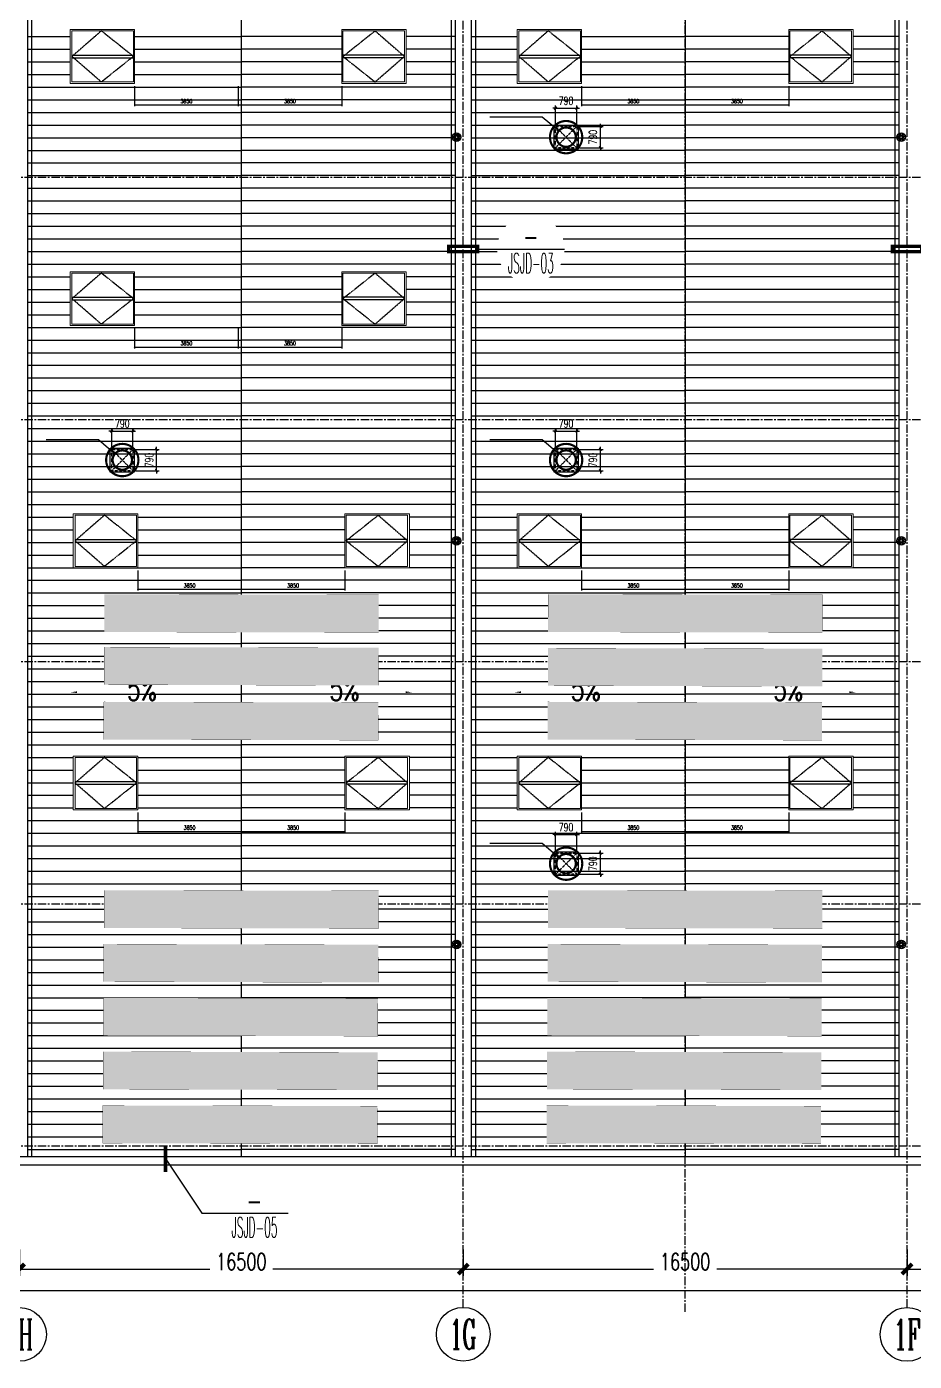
# Model space of a CAD drawing. Extents: x -599358 to 2865263, y -1062760 to 486533.
# Drawn here: x 145102 to 178102, y -888005 to -838406 of the extents above; entities that cross this region are included whole.
import ezdxf
from ezdxf.enums import TextEntityAlignment as Align

# ---------------------------------------------------------------- set-up
doc = ezdxf.new("R2010")
doc.units = 0
doc.set_wipeout_variables(frame=1)
for name, pattern in [('CENTER', [2, 1.25, -0.25, 0.25, -0.25]), ('DASH', [0.35, 0.25, -0.1]), ('HIDDEN', [0.375, 0.25, -0.125])]:
    doc.linetypes.add(name, pattern=pattern)
for name, color, linetype in [('3符号', 173, 'Continuous'), ('3索引', 3, 'Continuous'), ('99平面图例外参$0$A-HATCH-2', 251, 'Continuous'), ('A-AXIS-DP', 126, 'Continuous'), ('A-AXIS-SYMB', 3, 'Continuous'), ('A-LIN-V', 9, 'Continuous'), ('A-SFCE', 30, 'Continuous'), ('A-WINDOW', 140, 'Continuous'), ('DIM', 173, 'Continuous'), ('DIM_SYMB', 3, 'Continuous'), ('DOTE', 1, 'CENTER'), ('E-电气标注', 84, 'Continuous'), ('PUB_TEXT', 7, 'Continuous'), ('参考线', 8, 'Continuous'), ('外框', 1, 'HIDDEN'), ('屋面板111', 6, 'Continuous'), ('暖通', 7, 'Continuous'), ('虹吸雨水斗', 6, 'Continuous')]:
    doc.layers.add(name, color=color, linetype=linetype)
doc.layers.add('成型线', color=3, linetype='Continuous', lineweight=18)
doc.styles.add('_TCH_AXIS', font='COMPLEX', dxfattribs={"bigfont": 'GBCBIG'})
doc.styles.add('_TCH_DIM', font='SIMPLEX', dxfattribs={"bigfont": 'GBCBIG'})
doc.styles.add('_TCH_DIM_T3', font='SIMPLEX', dxfattribs={"width": 0.705882, "bigfont": 'GBCBIG'})
doc.styles.add('DHTEXT-1', font='romans.shx', dxfattribs={"width": 0.7, "bigfont": 'chinese.shx'})
doc.styles.add('卓越符号', font='ROMANS.shx', dxfattribs={"width": 0.7, "bigfont": 'CHINESE.shx'})
doc.dimstyles.new('_TCH_ARCH&&100', dxfattribs={"dimtxt": 297.5, "dimasz": 100, "dimexe": 100, "dimexo": 100, "dimgap": 126.25, "dimtad": 1, "dimdec": 0, "dimzin": 0, "dimdsep": 46, "dimtxsty": '_TCH_DIM_T3', "dimblk": 'ARCHTICK', "dimcen": 0.09, "dimclrt": 7, "dimazin": 2, "dimtfac": 1, "dimtdec": 0, "dimtix": 1, "dimtmove": 2, "dimatfit": 3, "dimfxl": 0, "dimtolj": 1, "dimtzin": 0, "dimarcsym": 0})
doc.dimstyles.new('_TCH_ARCH&&50', dxfattribs={"dimtxt": 148.75, "dimasz": 50, "dimexe": 50, "dimexo": 50, "dimgap": 63.125, "dimtad": 1, "dimdec": 0, "dimzin": 0, "dimdsep": 46, "dimtxsty": '_TCH_DIM_T3', "dimblk": 'ARCHTICK', "dimcen": 0.09, "dimclrt": 7, "dimazin": 2, "dimtfac": 1, "dimtdec": 0, "dimtix": 1, "dimtmove": 2, "dimatfit": 3, "dimfxl": 0, "dimtolj": 1, "dimtzin": 0, "dimarcsym": 0})
doc.dimstyles.new('ZN250', dxfattribs={"dimscale": 250, "dimtxt": 2.5, "dimasz": 1.5, "dimexe": 1, "dimexo": 2, "dimgap": 0.9, "dimtad": 1, "dimdec": 0, "dimdsep": 46, "dimtxsty": 'DHTEXT-1', "dimblk": 'ARCHTICK', "dimcen": 2.5, "dimclrd": 173, "dimclre": 173, "dimclrt": 7, "dimazin": 2, "dimtfac": 1, "dimtdec": 0, "dimtix": 1, "dimtmove": 2, "dimatfit": 3, "dimfxl": 0, "dimarcsym": 0})

# ---------------------------------------------------------------- blocks, each defined once
blk = doc.blocks.new('_ArchTick')
at = {"color": 0, "linetype": 'ByBlock', "const_width": 0.4}
blk.add_lwpolyline([(-0.5, -0.5), (0.5, 0.5)], dxfattribs=at)
blk = doc.blocks.new('*D1040')
at = {"layer": 'Defpoints', "color": 0, "ltscale": 2500, "transparency": 16777216}
for p in [(144831, -883351), (161331, -883351), (161331, -884578)]:
    blk.add_point(p, dxfattribs=at)
at = {"layer": 'DIM', "color": 173, "linetype": 'ByBlock', "lineweight": -2, "ltscale": 2500, "transparency": 16777216}
for p, q in [((144831, -883851), (144831, -884828)), ((161331, -883851), (161331, -884828)), ((144831, -884578), (151908, -884578)), ((161331, -884578), (154254, -884578))]:
    blk.add_line(p, q, dxfattribs=at)
at = {"layer": 'DIM', "color": 173, "lineweight": -2, "ltscale": 2500, "transparency": 16777216, "xscale": 375, "yscale": 375, "zscale": 375, "rotation": 180}
blk.add_blockref('_ArchTick', (144831, -884578), dxfattribs=at)
at = {"layer": 'DIM', "color": 173, "lineweight": -2, "ltscale": 2500, "transparency": 16777216, "xscale": 375, "yscale": 375, "zscale": 375}
blk.add_blockref('_ArchTick', (161331, -884578), dxfattribs=at)
at = {"layer": 'DIM', "color": 7, "ltscale": 2500, "transparency": 16777216, "insert": (153081, -884303), "char_height": 625, "attachment_point": 5, "style": 'DHTEXT-1'}
blk.add_mtext('16500', dxfattribs=at)
blk = doc.blocks.new('*D1041')
at = {"layer": 'Defpoints', "color": 0, "ltscale": 2500, "transparency": 16777216}
for p in [(161331, -883351), (177831, -883351), (177831, -884578)]:
    blk.add_point(p, dxfattribs=at)
at = {"layer": 'DIM', "color": 173, "linetype": 'ByBlock', "lineweight": -2, "ltscale": 2500, "transparency": 16777216}
for p, q in [((161331, -883851), (161331, -884828)), ((177831, -883851), (177831, -884828)), ((161331, -884578), (168408, -884578)), ((177831, -884578), (170754, -884578))]:
    blk.add_line(p, q, dxfattribs=at)
at = {"layer": 'DIM', "color": 173, "lineweight": -2, "ltscale": 2500, "transparency": 16777216, "xscale": 375, "yscale": 375, "zscale": 375, "rotation": 180}
blk.add_blockref('_ArchTick', (161331, -884578), dxfattribs=at)
at = {"layer": 'DIM', "color": 173, "lineweight": -2, "ltscale": 2500, "transparency": 16777216, "xscale": 375, "yscale": 375, "zscale": 375}
blk.add_blockref('_ArchTick', (177831, -884578), dxfattribs=at)
at = {"layer": 'DIM', "color": 7, "ltscale": 2500, "transparency": 16777216, "insert": (169581, -884303), "char_height": 625, "attachment_point": 5, "style": 'DHTEXT-1'}
blk.add_mtext('16500', dxfattribs=at)
blk = doc.blocks.new('*D1042')
at = {"layer": 'Defpoints', "color": 0, "ltscale": 2500, "transparency": 16777216}
for p in [(177831, -883351), (194331, -883351), (194331, -884578)]:
    blk.add_point(p, dxfattribs=at)
at = {"layer": 'DIM', "color": 173, "linetype": 'ByBlock', "lineweight": -2, "ltscale": 2500, "transparency": 16777216}
for p, q in [((177831, -883851), (177831, -884828)), ((194331, -883851), (194331, -884828)), ((177831, -884578), (184908, -884578)), ((194331, -884578), (187254, -884578))]:
    blk.add_line(p, q, dxfattribs=at)
at = {"layer": 'DIM', "color": 173, "lineweight": -2, "ltscale": 2500, "transparency": 16777216, "xscale": 375, "yscale": 375, "zscale": 375, "rotation": 180}
blk.add_blockref('_ArchTick', (177831, -884578), dxfattribs=at)
at = {"layer": 'DIM', "color": 173, "lineweight": -2, "ltscale": 2500, "transparency": 16777216, "xscale": 375, "yscale": 375, "zscale": 375}
blk.add_blockref('_ArchTick', (194331, -884578), dxfattribs=at)
at = {"layer": 'DIM', "color": 7, "ltscale": 2500, "transparency": 16777216, "insert": (186081, -884303), "char_height": 625, "attachment_point": 5, "style": 'DHTEXT-1'}
blk.add_mtext('16500', dxfattribs=at)
blk = doc.blocks.new('*D1050')
at = {"layer": 'Defpoints', "color": 0, "ltscale": 2500, "transparency": 16777216}
for p in [(133731, -883451), (260231, -883451), (260231, -885378)]:
    blk.add_point(p, dxfattribs=at)
at = {"layer": 'DIM', "color": 173, "linetype": 'ByBlock', "lineweight": -2, "ltscale": 2500, "transparency": 16777216}
for p, q in [((133731, -883951), (133731, -885628)), ((260231, -883951), (260231, -885628)), ((133731, -885378), (195600, -885378)), ((260231, -885378), (198363, -885378))]:
    blk.add_line(p, q, dxfattribs=at)
at = {"layer": 'DIM', "color": 173, "lineweight": -2, "ltscale": 2500, "transparency": 16777216, "xscale": 375, "yscale": 375, "zscale": 375, "rotation": 180}
blk.add_blockref('_ArchTick', (133731, -885378), dxfattribs=at)
at = {"layer": 'DIM', "color": 173, "lineweight": -2, "ltscale": 2500, "transparency": 16777216, "xscale": 375, "yscale": 375, "zscale": 375}
blk.add_blockref('_ArchTick', (260231, -885378), dxfattribs=at)
at = {"layer": 'DIM', "color": 7, "ltscale": 2500, "transparency": 16777216, "insert": (196981, -885103), "char_height": 625, "attachment_point": 5, "style": 'DHTEXT-1'}
blk.add_mtext('126500', dxfattribs=at)
blk = doc.blocks.new('卓越-轴号')
blk.add_circle((0, 0), 4)
at = {"color": 0, "style": '_TCH_AXIS', "width": 1.041667, "flags": 8}
blk.add_attdef('A', text='', height=4.48, dxfattribs=at).set_placement((-2, -2.24), (2, -2.24), align=Align.FIT)
blk = doc.blocks.new('343')
at = {"layer": 'DOTE', "ltscale": 250}
for p, q in [((1070949, -209417), (1070949, -103761)), ((1079199, -209583), (1079199, -103761)), ((1087449, -209417), (1087449, -103761)), ((1153449, -167423), (1035857, -167423)), ((1153449, -176423), (1035857, -176423)), ((1153449, -185423), (1035857, -185423)), ((1153449, -194423), (1035857, -194423)), ((1153449, -203423), (1035857, -203423))]:
    blk.add_line(p, q, dxfattribs=at)
blk = doc.blocks.new('块1')
at = {"layer": '屋面板111', "ltscale": 2500}
for p, q in [((178131, -335515), (186081, -335515)), ((194031, -335515), (186081, -335515)), ((178131, -335985), (186081, -335985)), ((194031, -335985), (186081, -335985)), ((178131, -336455), (186081, -336455)), ((194031, -336455), (186081, -336455)), ((178131, -336925), (186081, -336925)), ((194031, -336925), (186081, -336925)), ((178131, -337395), (186081, -337395)), ((194031, -337395), (186081, -337395)), ((178131, -337865), (186081, -337865)), ((194031, -337865), (186081, -337865)), ((178131, -338335), (186081, -338335)), ((194031, -338335), (186081, -338335)), ((178131, -338805), (186081, -338805)), ((194031, -338805), (186081, -338805)), ((178131, -339275), (186081, -339275)), ((178131, -339745), (186081, -339745)), ((194031, -339275), (186081, -339275)), ((194031, -339745), (186081, -339745)), ((178131, -340215), (186081, -340215)), ((194031, -340215), (186081, -340215)), ((178131, -340685), (186081, -340685)), ((194031, -340685), (186081, -340685)), ((178131, -341155), (186081, -341155)), ((194031, -341155), (186081, -341155)), ((178131, -341625), (186081, -341625)), ((194031, -341625), (186081, -341625)), ((178131, -342095), (186081, -342095)), ((194031, -342095), (186081, -342095)), ((178131, -342565), (186081, -342565)), ((194031, -342565), (186081, -342565)), ((178131, -343035), (186081, -343035)), ((194031, -343035), (186081, -343035)), ((178131, -343505), (186081, -343505)), ((194031, -343505), (186081, -343505)), ((178131, -343975), (186081, -343975)), ((194031, -343975), (186081, -343975)), ((178131, -344445), (186081, -344445)), ((194031, -344445), (186081, -344445)), ((178131, -344915), (186081, -344915)), ((194031, -344915), (186081, -344915)), ((178131, -345385), (186081, -345385)), ((194031, -345385), (186081, -345385)), ((178131, -345855), (186081, -345855)), ((194031, -345855), (186081, -345855)), ((178131, -346325), (186081, -346325)), ((194031, -346325), (186081, -346325)), ((178131, -346795), (186081, -346795)), ((194031, -346795), (186081, -346795)), ((178131, -347265), (186081, -347265)), ((194031, -347265), (186081, -347265)), ((178131, -347735), (186081, -347735)), ((194031, -347735), (186081, -347735)), ((178131, -348205), (186081, -348205)), ((178131, -348675), (186081, -348675)), ((194031, -348205), (186081, -348205)), ((194031, -348675), (186081, -348675)), ((178131, -349145), (186081, -349145)), ((194031, -349145), (186081, -349145)), ((178131, -349615), (186081, -349615)), ((194031, -349615), (186081, -349615)), ((178131, -350085), (186081, -350085)), ((194031, -350085), (186081, -350085)), ((178131, -350555), (186081, -350555)), ((194031, -350555), (186081, -350555)), ((178131, -351025), (186081, -351025)), ((194031, -351025), (186081, -351025)), ((178131, -351495), (186081, -351495)), ((194031, -351495), (186081, -351495)), ((178131, -351965), (186081, -351965)), ((194031, -351965), (186081, -351965)), ((178131, -352435), (186081, -352435)), ((194031, -352435), (186081, -352435)), ((178131, -352905), (186081, -352905)), ((194031, -352905), (186081, -352905)), ((178131, -353375), (186081, -353375)), ((194031, -353375), (186081, -353375)), ((178131, -353845), (186081, -353845)), ((194031, -353845), (186081, -353845)), ((178131, -354315), (186081, -354315)), ((194031, -354315), (186081, -354315)), ((178131, -354785), (186081, -354785)), ((194031, -354785), (186081, -354785)), ((178131, -355255), (186081, -355255)), ((194031, -355255), (186081, -355255)), ((178131, -355725), (186081, -355725)), ((194031, -355725), (186081, -355725)), ((178131, -356195), (186081, -356195)), ((194031, -356195), (186081, -356195)), ((178131, -356665), (186081, -356665)), ((194031, -356665), (186081, -356665)), ((178131, -357135), (186081, -357135)), ((178131, -357605), (186081, -357605)), ((194031, -357135), (186081, -357135)), ((194031, -357605), (186081, -357605)), ((178131, -358075), (186081, -358075)), ((194031, -358075), (186081, -358075)), ((178131, -358545), (186081, -358545)), ((194031, -358545), (186081, -358545)), ((178131, -359015), (186081, -359015)), ((194031, -359015), (186081, -359015)), ((178131, -359485), (186081, -359485)), ((194031, -359485), (186081, -359485)), ((178131, -359955), (186081, -359955)), ((194031, -359955), (186081, -359955)), ((178131, -360425), (186081, -360425)), ((194031, -360425), (186081, -360425)), ((178131, -360895), (186081, -360895)), ((194031, -360895), (186081, -360895)), ((178131, -361365), (186081, -361365)), ((194031, -361365), (186081, -361365)), ((178131, -361835), (186081, -361835)), ((194031, -361835), (186081, -361835)), ((178131, -362305), (186081, -362305)), ((194031, -362305), (186081, -362305)), ((178131, -362775), (186081, -362775)), ((194031, -362775), (186081, -362775)), ((178131, -363245), (186081, -363245)), ((194031, -363245), (186081, -363245)), ((178131, -363715), (186081, -363715)), ((194031, -363715), (186081, -363715)), ((178131, -364185), (186081, -364185)), ((194031, -364185), (186081, -364185)), ((178131, -364655), (186081, -364655)), ((194031, -364655), (186081, -364655)), ((178131, -365125), (186081, -365125)), ((194031, -365125), (186081, -365125)), ((178131, -365595), (186081, -365595)), ((194031, -365595), (186081, -365595)), ((178131, -366065), (186081, -366065)), ((178131, -366535), (186081, -366535)), ((194031, -366065), (186081, -366065)), ((194031, -366535), (186081, -366535)), ((178131, -367005), (186081, -367005)), ((194031, -367005), (186081, -367005)), ((178131, -367475), (186081, -367475)), ((194031, -367475), (186081, -367475)), ((178131, -367945), (186081, -367945)), ((194031, -367945), (186081, -367945)), ((178131, -368415), (186081, -368415)), ((194031, -368415), (186081, -368415)), ((178131, -368885), (186081, -368885)), ((194031, -368885), (186081, -368885)), ((178131, -369355), (186081, -369355)), ((194031, -369355), (186081, -369355)), ((178131, -369825), (186081, -369825)), ((194031, -369825), (186081, -369825)), ((178131, -370295), (186081, -370295)), ((194031, -370295), (186081, -370295)), ((178131, -370765), (186081, -370765)), ((194031, -370765), (186081, -370765)), ((178131, -371235), (186081, -371235)), ((194031, -371235), (186081, -371235)), ((178131, -371705), (186081, -371705)), ((194031, -371705), (186081, -371705)), ((178131, -372175), (186081, -372175)), ((194031, -372175), (186081, -372175)), ((178131, -372645), (186081, -372645)), ((194031, -372645), (186081, -372645)), ((178131, -373115), (186081, -373115)), ((194031, -373115), (186081, -373115)), ((178131, -373585), (186081, -373585)), ((194031, -373585), (186081, -373585)), ((178131, -374055), (186081, -374055)), ((194031, -374055), (186081, -374055)), ((178131, -374525), (186081, -374525)), ((194031, -374525), (186081, -374525)), ((178131, -374995), (186081, -374995)), ((194031, -374995), (186081, -374995)), ((178131, -375465), (186081, -375465)), ((178131, -375935), (186081, -375935)), ((194031, -375465), (186081, -375465)), ((194031, -375935), (186081, -375935)), ((178131, -376405), (186081, -376405)), ((194031, -376405), (186081, -376405)), ((178131, -376875), (186081, -376875)), ((194031, -376875), (186081, -376875))]:
    blk.add_line(p, q, dxfattribs=at)
for points in [[(178131, -286355), (178131, -377155)], [(194031, -286355), (194031, -377155)]]:
    blk.add_lwpolyline(points, dxfattribs=at)
blk = doc.blocks.new('卓越-指向索引')
blk.add_wipeout([(0, 5), (-0.52, 4.97), (-1.04, 4.89), (-1.55, 4.76), (-2.03, 4.57), (-2.5, 4.33), (-2.94, 4.05), (-3.35, 3.72), (-3.72, 3.35), (-4.05, 2.94), (-4.33, 2.5), (-4.57, 2.03), (-4.76, 1.55), (-4.89, 1.04), (-4.97, 0.52), (-5, 0), (-4.97, -0.52), (-4.89, -1.04), (-4.76, -1.55), (-4.57, -2.03), (-4.33, -2.5), (-4.05, -2.94), (-3.72, -3.35), (-3.35, -3.72), (-2.94, -4.05), (-2.5, -4.33), (-2.03, -4.57), (-1.55, -4.76), (-1.04, -4.89), (-0.52, -4.97), (0, -5), (0.52, -4.97), (1.04, -4.89), (1.55, -4.76), (2.03, -4.57), (2.5, -4.33), (2.94, -4.05), (3.35, -3.72), (3.72, -3.35), (4.05, -2.94), (4.33, -2.5), (4.57, -2.03), (4.76, -1.55), (4.89, -1.04), (4.97, -0.52), (5, 0), (4.97, 0.52), (4.89, 1.04), (4.76, 1.55), (4.57, 2.03), (4.33, 2.5), (4.05, 2.94), (3.72, 3.35), (3.35, 3.72), (2.94, 4.05), (2.5, 4.33), (2.03, 4.57), (1.55, 4.76), (1.04, 4.89), (0.52, 4.97)])
blk.add_line((-5, 0), (5, 0))
at = {"color": 0, "style": '卓越符号', "width": 0.7, "flags": 8}
blk.add_attdef('索引编号', text='', height=3, dxfattribs=at).set_placement((0, 0.37), align=Align.CENTER)
at = {"color": 0, "style": '卓越符号', "width": 0.892319, "flags": 8}
blk.add_attdef('图号', text='', height=3, dxfattribs=at).set_placement((-3.41, -3.6), (3.41, -3.6), align=Align.FIT)
blk = doc.blocks.new('“奔腾”虹吸雨水斗')
at = {"layer": '虹吸雨水斗', "lineweight": 25}
for p, q in [((946944, 86685), (947028, 86658)), ((947028, 86641), (946944, 86614)), ((947032, 86673), (946946, 86692)), ((946946, 86607), (947032, 86625)), ((946982, 86753), (947040, 86688)), ((947040, 86611), (946982, 86546)), ((947052, 86699), (946987, 86758)), ((946987, 86541), (947052, 86600)), ((947048, 86793), (947066, 86707)), ((947066, 86592), (947048, 86506)), ((947082, 86711), (947055, 86795)), ((947055, 86504), (947082, 86587)), ((947125, 86795), (947098, 86711)), ((947098, 86587), (947125, 86504)), ((947114, 86707), (947132, 86793)), ((947132, 86506), (947114, 86592)), ((947194, 86758), (947128, 86699)), ((947128, 86600), (947194, 86541)), ((947140, 86688), (947199, 86753)), ((947199, 86546), (947140, 86611)), ((947234, 86692), (947148, 86673)), ((947148, 86625), (947234, 86607)), ((947152, 86658), (947236, 86685)), ((947236, 86614), (947152, 86641))]:
    blk.add_line(p, q, dxfattribs=at)
for radius in [150, 47.6]:
    blk.add_circle((947090, 86649), radius, dxfattribs=at)
for centre, start, end in [((947025, 86649), 291.6382, 68.3675), ((947034, 86682), 261.6382, 38.3675), ((947034, 86617), 321.6382, 98.3675), ((947057, 86706), 231.6382, 8.3675), ((947057, 86593), 351.6382, 128.3675), ((947090, 86715), 201.6382, 338.3675), ((947090, 86584), 21.6382, 158.3675), ((947123, 86706), 171.6382, 308.3675), ((947123, 86593), 51.6382, 188.3675), ((947147, 86682), 141.6382, 278.3675), ((947147, 86617), 81.6382, 218.3675), ((947155, 86649), 111.6382, 248.3675)]:
    blk.add_arc(centre, 8.82, start, end, dxfattribs=at)
blk = doc.blocks.new('*D1776')
at = {"layer": 'A-AXIS-DP', "color": 0, "lineweight": -2, "transparency": 16777216}
for p, q in [((-495, 395), (-1374, 395)), ((-1274, 395), (-1274, 495)), ((-1274, 395), (-1274, -395)), ((-495, -395), (-1374, -395)), ((-1274, -395), (-1274, -495))]:
    blk.add_line(p, q, dxfattribs=at)
at = {"layer": 'Defpoints', "color": 0, "transparency": 16777216}
for p in [(-395, 395), (-1274, -395), (-395, -395)]:
    blk.add_point(p, dxfattribs=at)
at = {"layer": 'A-AXIS-DP', "color": 0, "lineweight": -2, "transparency": 16777216, "xscale": 100, "yscale": 100, "zscale": 100}
for p, rotation in [((-1274, 395), 270), ((-1274, -395), 90)]:
    blk.add_blockref('_ArchTick', p, dxfattribs=dict(at, rotation=rotation))
at = {"layer": 'A-AXIS-DP', "color": 7, "transparency": 16777216, "insert": (-999, 0), "char_height": 297.5, "attachment_point": 5, "rotation": 270, "style": '_TCH_DIM_T3'}
blk.add_mtext('\\A1;790', dxfattribs=at)
blk = doc.blocks.new('*D1777')
at = {"layer": 'A-AXIS-DP', "color": 0, "lineweight": -2, "transparency": 16777216}
for p, q in [((-395, -495), (-395, -1178)), ((395, -495), (395, -1178)), ((-395, -1078), (-495, -1078)), ((395, -1078), (-395, -1078)), ((395, -1078), (495, -1078))]:
    blk.add_line(p, q, dxfattribs=at)
at = {"layer": 'Defpoints', "color": 0, "transparency": 16777216}
for p in [(-395, -395), (395, -395), (-395, -1078)]:
    blk.add_point(p, dxfattribs=at)
at = {"layer": 'A-AXIS-DP', "color": 0, "lineweight": -2, "transparency": 16777216, "xscale": 100, "yscale": 100, "zscale": 100}
blk.add_blockref('_ArchTick', (-395, -1078), dxfattribs=at)
at = {"layer": 'A-AXIS-DP', "color": 0, "lineweight": -2, "transparency": 16777216, "xscale": 100, "yscale": 100, "zscale": 100, "rotation": 180}
blk.add_blockref('_ArchTick', (395, -1078), dxfattribs=at)
at = {"layer": 'A-AXIS-DP', "color": 7, "transparency": 16777216, "insert": (0, -1353), "char_height": 297.5, "attachment_point": 5, "rotation": 180, "style": '_TCH_DIM_T3'}
blk.add_mtext('\\A1;790', dxfattribs=at)
blk = doc.blocks.new('w42343eeee')
blk.add_wipeout([(367285, 568212), (365883, 568215), (365906, 578415), (367306, 578412)]).dxf.layer = '参考线'
at = {"layer": '99平面图例外参$0$A-HATCH-2'}
h = blk.add_hatch(dxfattribs=at)
h.set_pattern_fill('ANSI33', color=256, scale=75)
h.set_pattern_definition([(45, (1135667.22, 924695.12), (-168.3798, 168.3798), []), (45, (1135835.6, 924695.12), (-168.3798, 168.3798), [119.0625, -59.53125])])
h.paths.add_polyline_path([(366843, 550430), (365843, 550432)])
h.paths.add_polyline_path([(365906, 578415), (367306, 578412), (367283, 568212), (365883, 568215)])
at = {"layer": 'E-电气标注', "color": 1, "const_width": 5}
blk.add_lwpolyline([(365906, 578415), (365883, 568215), (367283, 568212), (367306, 578412)], close=True, dxfattribs=at)
blk = doc.blocks.new('A$C4cc46862')
at = {"layer": 'A-SFCE', "rotation": 270}
for p in [(-521558, 296395), (-521562, 294395), (-521574, 292395), (-521562, 285395), (-521574, 283395), (-521587, 281395), (-521599, 279395), (-521612, 277395)]:
    blk.add_blockref('w42343eeee', p, dxfattribs=at)
for p in [(-538058, 296395), (-538062, 294395), (-538074, 292395), (-538062, 285395), (-538074, 283395), (-538087, 281395), (-538099, 279395), (-538112, 277395)]:
    blk.add_blockref('w42343eeee', p, dxfattribs=at)
for p in [(-554558, 296395), (-554562, 294432), (-554574, 292395), (-554562, 285395), (-554574, 283395), (-554587, 281395), (-554599, 279395), (-554612, 277395)]:
    blk.add_blockref('w42343eeee', p, dxfattribs=at)
blk = doc.blocks.new('44')
blk.add_wipeout([(277496, 745320), (279896, 745320), (279896, 747320), (277496, 747320)]).dxf.layer = '参考线'
at = {"color": 2}
for p, q in [((277566, 746370), (279851, 746370)), ((277566, 746270), (279851, 746270))]:
    blk.add_line(p, q, dxfattribs=at)
at = {"layer": '外框'}
for points in [[(279851, 746320), (278658, 747270), (277566, 746320)], [(279851, 746320), (278658, 745370), (277566, 746320)]]:
    blk.add_lwpolyline(points, dxfattribs=at)
at = {"layer": '成型线'}
blk.add_line((279896, 745320), (279896, 747320), dxfattribs=at)
blk.add_lwpolyline([(279896, 745320), (277496, 745320), (277496, 747320), (279896, 747320)], dxfattribs=at)
blk.add_lwpolyline([(279851, 745370), (279851, 747270), (277566, 747270), (277566, 745370)], close=True, dxfattribs=at)
blk = doc.blocks.new('*D2415')
at = {"layer": 'A-WINDOW', "color": 0, "lineweight": -2, "transparency": 16777216}
for p, q in [((293946, 817220), (293946, 816470)), ((297796, 817220), (297796, 816470)), ((293946, 816520), (297796, 816520))]:
    blk.add_line(p, q, dxfattribs=at)
at = {"layer": 'Defpoints', "color": 0, "transparency": 16777216}
for p in [(293946, 817270), (297796, 817270), (297796, 816520)]:
    blk.add_point(p, dxfattribs=at)
at = {"layer": 'A-WINDOW', "color": 0, "lineweight": -2, "transparency": 16777216, "xscale": 50, "yscale": 50, "zscale": 50, "rotation": 180}
blk.add_blockref('_ArchTick', (293946, 816520), dxfattribs=at)
at = {"layer": 'A-WINDOW', "color": 0, "lineweight": -2, "transparency": 16777216, "xscale": 50, "yscale": 50, "zscale": 50}
blk.add_blockref('_ArchTick', (297796, 816520), dxfattribs=at)
at = {"layer": 'A-WINDOW', "color": 7, "transparency": 16777216, "insert": (295871, 816658), "char_height": 148.8, "attachment_point": 5, "style": '_TCH_DIM_T3'}
blk.add_mtext('\\A1;3850', dxfattribs=at)
blk = doc.blocks.new('*D2416')
at = {"layer": 'A-WINDOW', "color": 0, "lineweight": -2, "transparency": 16777216}
for p, q in [((297796, 817220), (297796, 816470)), ((301646, 817220), (301646, 816470)), ((297796, 816520), (301646, 816520))]:
    blk.add_line(p, q, dxfattribs=at)
at = {"layer": 'Defpoints', "color": 0, "transparency": 16777216}
for p in [(297796, 817270), (301646, 817270), (301646, 816520)]:
    blk.add_point(p, dxfattribs=at)
at = {"layer": 'A-WINDOW', "color": 0, "lineweight": -2, "transparency": 16777216, "xscale": 50, "yscale": 50, "zscale": 50, "rotation": 180}
blk.add_blockref('_ArchTick', (297796, 816520), dxfattribs=at)
at = {"layer": 'A-WINDOW', "color": 0, "lineweight": -2, "transparency": 16777216, "xscale": 50, "yscale": 50, "zscale": 50}
blk.add_blockref('_ArchTick', (301646, 816520), dxfattribs=at)
at = {"layer": 'A-WINDOW', "color": 7, "transparency": 16777216, "insert": (299721, 816658), "char_height": 148.8, "attachment_point": 5, "style": '_TCH_DIM_T3'}
blk.add_mtext('\\A1;3850', dxfattribs=at)
blk = doc.blocks.new('fengji')
at = {"layer": 'DIM_SYMB'}
for p, q in [((324.2, -267.9), (884.2, -747.9)), ((884.2, -747.9), (2834.2, -747.9))]:
    blk.add_line(p, q, dxfattribs=at)
at = {"layer": 'DIM_SYMB', "const_width": 40}
blk.add_lwpolyline([(310.3, -253.5, -1), (338.1, -282.3, -1)], format="xyb", close=True, dxfattribs=at)
at = {"layer": '暖通', "color": 7, "linetype": 'DASH', "ltscale": 0.5}
for p, q in [((-395, 395), (395, -395)), ((395, 395), (-395, -395))]:
    blk.add_line(p, q, dxfattribs=at)
at = {"layer": '暖通', "color": 7, "const_width": 79.8}
for points in [[(0, -600.2, -1), (0, 600.2, -1)], [(0, -600.2, 1), (0, 600.2, 1)]]:
    blk.add_lwpolyline(points, format="xyb", dxfattribs=at)
at = {"layer": '暖通', "color": 7, "ltscale": 0.5}
blk.add_lwpolyline([(-445, 445), (445, 445), (445, -445), (-445, -445)], close=True, dxfattribs=at)
at = {"layer": '暖通', "color": 7, "linetype": 'DASH', "const_width": 79.8}
for points in [[(0, -358.3, -1), (0, 358.3, -1)], [(0, -358.3, 1), (0, 358.3, 1)]]:
    blk.add_lwpolyline(points, format="xyb", dxfattribs=at)
at = {"layer": '暖通', "color": 7, "linetype": 'DASH', "ltscale": 0.5}
blk.add_lwpolyline([(-395, 395), (395, 395), (395, -395), (-395, -395)], close=True, dxfattribs=at)
at = {"layer": 'A-AXIS-DP'}
for p1, distance, picture, middle in [((-395, 395), -879.2, '*D1776', (-999.2, 0)), ((395, -395), 682.9, '*D1777', (0, -1352.9))]:
    dim = blk.add_aligned_dim(p1=p1, p2=(-395, -395), distance=distance, dimstyle='_TCH_ARCH&&100', dxfattribs=at)
    dim.commit()
    dim.dimension.update_dxf_attribs({"geometry": picture, "text_midpoint": middle})
blk = doc.blocks.new('A$C87272f5e')
at = {"layer": '暖通', "rotation": 180}
for p in [(30825, -52500), (14325, -64500), (30825, -64500), (30825, -79500)]:
    blk.add_blockref('fengji', p, dxfattribs=at)
blk = doc.blocks.new('nr3453464')
at = {"layer": 'A-LIN-V'}
blk.add_blockref('44', (14050, 72000), dxfattribs=at)
at = {"layer": 'A-LIN-V', "xscale": -0.9999999999999998}
blk.add_blockref('44', (581541.6, 72000), dxfattribs=at)
at = {"layer": 'A-WINDOW', "color": 1}
for p1, p2, picture, middle in [((293945.8, 817270), (297795.8, 817270), '*D2415', (295870.8, 816657.5)), ((297795.8, 817270), (301645.8, 817270), '*D2416', (299720.8, 816657.5))]:
    dim = blk.add_aligned_dim(p1=p1, p2=p2, distance=-750, dimstyle='_TCH_ARCH&&50', dxfattribs=at)
    dim.commit()
    dim.dimension.update_dxf_attribs({"geometry": picture, "text_midpoint": middle})
blk = doc.blocks.new('A$C70486d9b')
at = {"layer": 'A-WINDOW'}
for p in [(-279162, -867820), (-262546, -867820), (-279162, -876820), (-279046, -885820), (-262546, -885820), (-279046, -894820), (-262546, -894820)]:
    blk.add_blockref('nr3453464', p, dxfattribs=at)

msp = doc.modelspace()

# ---------------------------------------------------------------- linework, layer by layer
at = {"layer": '3索引', "linetype": 'DASH', "ltscale": 1250, "const_width": 125}
for points in [[(160790.5, -846570), (161872.2, -846570), (161872.2, -846766.6), (160790.5, -846766.6)], [(177290.5, -846570), (178372.2, -846570), (178372.2, -846766.6), (177290.5, -846766.6)], [(150253.5, -880908.5), (150270.6, -880908.5), (150270.6, -880050.5), (150253.5, -880050.5)]]:
    msp.add_lwpolyline(points, close=True, dxfattribs=at)
at = {"layer": '3索引'}
for points in [[(161872.2, -846668.3), (162437.6, -846668.3), (163845.5, -846668.3)], [(150270.6, -880492.4), (151609, -882504), (153568.4, -882504)]]:
    msp.add_lwpolyline(points, dxfattribs=at)
at = {"layer": 'A-AXIS-SYMB'}
for points in [[(148665.5, -863139.8, 0, 0, 0), (146735.5, -863139.8, 0, 64, 0), (146975.5, -863139.8, 0, 0, 0)], [(157497.2, -863139.8, 0, 0, 0), (159427.2, -863139.8, 0, 64, 0), (159187.2, -863139.8, 0, 0, 0)], [(165165.5, -863139.8, 0, 0, 0), (163235.5, -863139.8, 0, 64, 0), (163475.5, -863139.8, 0, 0, 0)], [(173997.2, -863139.8, 0, 0, 0), (175927.2, -863139.8, 0, 64, 0), (175687.2, -863139.8, 0, 0, 0)]]:
    msp.add_lwpolyline(points, format="xyseb", dxfattribs=at)
at = {"layer": 'A-LIN-V'}
for points in [[(160881.4, -789611.4), (160881.4, -880411.4)], [(161781.4, -789611.4), (161781.4, -880411.4)], [(177381.4, -789611.4), (177381.4, -880411.4)], [(145281.4, -829191), (145281.4, -880411.4)]]:
    msp.add_lwpolyline(points, dxfattribs=at)
at = {"layer": 'A-SFCE'}
for p, q in [((169581.4, -789611.4), (169581.4, -880411.4)), ((153081.4, -802883.1), (153081.4, -880411.4))]:
    msp.add_line(p, q, dxfattribs=at)
for points in [[(244231.4, -880711.4), (133731.4, -880711.4), (133731.4, -864011.4)], [(244231.4, -880411.4), (134031.4, -880411.4), (134031.4, -864311.4)]]:
    msp.add_lwpolyline(points, dxfattribs=at)
at = {"layer": '屋面板111', "ltscale": 2500}
for p, q in [((145131.4, -838771.4), (153081.4, -838771.4)), ((161031.3, -838771.4), (153081.3, -838771.4)), ((145131.4, -839241.4), (153081.4, -839241.4)), ((161031.3, -839241.4), (153081.3, -839241.4)), ((145131.4, -839711.4), (153081.4, -839711.4)), ((145131.4, -840181.4), (153081.4, -840181.4)), ((161031.3, -839711.4), (153081.3, -839711.4)), ((161031.3, -840181.4), (153081.3, -840181.4)), ((145131.4, -840651.4), (153081.4, -840651.4)), ((161031.3, -840651.4), (153081.3, -840651.4)), ((145131.4, -841121.4), (153081.4, -841121.4)), ((161031.3, -841121.4), (153081.3, -841121.4)), ((145131.4, -841591.4), (153081.4, -841591.4)), ((161031.3, -841591.4), (153081.3, -841591.4)), ((145131.4, -842061.4), (153081.4, -842061.4)), ((161031.3, -842061.4), (153081.3, -842061.4)), ((145131.4, -842531.4), (153081.4, -842531.4)), ((161031.3, -842531.4), (153081.3, -842531.4)), ((145131.4, -843001.4), (153081.4, -843001.4)), ((161031.3, -843001.4), (153081.3, -843001.4)), ((145131.4, -843471.4), (153081.4, -843471.4)), ((161031.3, -843471.4), (153081.3, -843471.4)), ((145131.4, -843941.4), (153081.4, -843941.4)), ((161031.3, -843941.4), (153081.3, -843941.4)), ((145131.4, -844411.4), (153081.4, -844411.4)), ((161031.3, -844411.4), (153081.3, -844411.4)), ((145131.4, -844881.4), (153081.4, -844881.4)), ((161031.3, -844881.4), (153081.3, -844881.4)), ((145131.4, -845351.4), (153081.4, -845351.4)), ((161031.3, -845351.4), (153081.3, -845351.4)), ((145131.4, -845821.4), (153081.4, -845821.4)), ((161031.3, -845821.4), (153081.3, -845821.4)), ((145131.4, -846291.4), (153081.4, -846291.4)), ((161031.3, -846291.4), (153081.3, -846291.4)), ((145131.4, -846761.4), (153081.4, -846761.4)), ((161031.3, -846761.4), (153081.3, -846761.4)), ((145131.4, -847231.4), (153081.4, -847231.4)), ((161031.3, -847231.4), (153081.3, -847231.4)), ((145131.4, -847701.4), (153081.4, -847701.4)), ((161031.3, -847701.4), (153081.3, -847701.4)), ((145131.4, -848171.4), (153081.4, -848171.4)), ((161031.3, -848171.4), (153081.3, -848171.4)), ((145131.4, -848641.4), (153081.4, -848641.4)), ((145131.4, -849111.4), (153081.4, -849111.4)), ((161031.3, -848641.4), (153081.3, -848641.4)), ((161031.3, -849111.4), (153081.3, -849111.4)), ((145131.4, -849581.4), (153081.4, -849581.4)), ((161031.3, -849581.4), (153081.3, -849581.4)), ((145131.4, -850051.4), (153081.4, -850051.4)), ((161031.3, -850051.4), (153081.3, -850051.4)), ((145131.4, -850521.4), (153081.4, -850521.4)), ((161031.3, -850521.4), (153081.3, -850521.4)), ((145131.4, -850991.4), (153081.4, -850991.4)), ((161031.3, -850991.4), (153081.3, -850991.4)), ((145131.4, -851461.4), (153081.4, -851461.4)), ((161031.3, -851461.4), (153081.3, -851461.4)), ((145131.4, -851931.4), (153081.4, -851931.4)), ((161031.3, -851931.4), (153081.3, -851931.4)), ((145131.4, -852401.4), (153081.4, -852401.4)), ((161031.3, -852401.4), (153081.3, -852401.4)), ((145131.4, -852871.4), (153081.4, -852871.4)), ((161031.3, -852871.4), (153081.3, -852871.4)), ((145131.4, -853341.4), (153081.4, -853341.4)), ((161031.3, -853341.4), (153081.3, -853341.4)), ((145131.4, -853811.4), (153081.4, -853811.4)), ((161031.3, -853811.4), (153081.3, -853811.4)), ((145131.4, -854281.4), (153081.4, -854281.4)), ((161031.3, -854281.4), (153081.3, -854281.4)), ((145131.4, -854751.4), (153081.4, -854751.4)), ((161031.3, -854751.4), (153081.3, -854751.4)), ((145131.4, -855221.4), (153081.4, -855221.4)), ((161031.3, -855221.4), (153081.3, -855221.4)), ((145131.4, -855691.4), (153081.4, -855691.4)), ((161031.3, -855691.4), (153081.3, -855691.4)), ((145131.4, -856161.4), (153081.4, -856161.4)), ((161031.3, -856161.4), (153081.3, -856161.4)), ((145131.4, -856631.4), (153081.4, -856631.4)), ((161031.3, -856631.4), (153081.3, -856631.4)), ((145131.4, -857101.4), (153081.4, -857101.4)), ((161031.3, -857101.4), (153081.3, -857101.4)), ((145131.4, -857571.4), (153081.4, -857571.4)), ((145131.4, -858041.4), (153081.4, -858041.4)), ((161031.3, -857571.4), (153081.3, -857571.4)), ((161031.3, -858041.4), (153081.3, -858041.4)), ((145131.4, -858511.4), (153081.4, -858511.4)), ((161031.3, -858511.4), (153081.3, -858511.4)), ((145131.4, -858981.4), (153081.4, -858981.4)), ((161031.3, -858981.4), (153081.3, -858981.4)), ((145131.4, -859451.4), (153081.4, -859451.4)), ((161031.3, -859451.4), (153081.3, -859451.4)), ((145131.4, -859921.4), (153081.4, -859921.4)), ((161031.3, -859921.4), (153081.3, -859921.4)), ((145131.4, -860391.4), (153081.4, -860391.4)), ((161031.3, -860391.4), (153081.3, -860391.4)), ((145131.4, -860861.4), (153081.4, -860861.4)), ((161031.3, -860861.4), (153081.3, -860861.4)), ((145131.4, -861331.4), (153081.4, -861331.4)), ((161031.3, -861331.4), (153081.3, -861331.4)), ((145131.4, -861801.4), (153081.4, -861801.4)), ((161031.3, -861801.4), (153081.3, -861801.4)), ((145131.4, -862271.4), (153081.4, -862271.4)), ((161031.3, -862271.4), (153081.3, -862271.4)), ((145131.4, -862741.4), (153081.4, -862741.4)), ((161031.3, -862741.4), (153081.3, -862741.4)), ((145131.4, -863211.4), (153081.4, -863211.4)), ((161031.3, -863211.4), (153081.3, -863211.4)), ((145131.4, -863681.4), (153081.4, -863681.4)), ((161031.3, -863681.4), (153081.3, -863681.4)), ((145131.4, -864151.4), (153081.4, -864151.4)), ((161031.3, -864151.4), (153081.3, -864151.4)), ((145131.4, -864621.4), (153081.4, -864621.4)), ((161031.3, -864621.4), (153081.3, -864621.4)), ((145131.4, -865091.4), (153081.4, -865091.4)), ((161031.3, -865091.4), (153081.3, -865091.4)), ((145131.4, -865561.4), (153081.4, -865561.4)), ((161031.3, -865561.4), (153081.3, -865561.4)), ((145131.4, -866031.4), (153081.4, -866031.4)), ((161031.3, -866031.4), (153081.3, -866031.4)), ((145131.4, -866501.4), (153081.4, -866501.4)), ((145131.4, -866971.4), (153081.4, -866971.4)), ((161031.3, -866501.4), (153081.3, -866501.4)), ((161031.3, -866971.4), (153081.3, -866971.4)), ((145131.4, -867441.4), (153081.4, -867441.4)), ((161031.3, -867441.4), (153081.3, -867441.4)), ((145131.4, -867911.4), (153081.4, -867911.4)), ((161031.3, -867911.4), (153081.3, -867911.4)), ((145131.4, -868381.4), (153081.4, -868381.4)), ((161031.3, -868381.4), (153081.3, -868381.4)), ((145131.4, -868851.4), (153081.4, -868851.4)), ((161031.3, -868851.4), (153081.3, -868851.4)), ((145131.4, -869321.4), (153081.4, -869321.4)), ((161031.3, -869321.4), (153081.3, -869321.4)), ((145131.4, -869791.4), (153081.4, -869791.4)), ((161031.3, -869791.4), (153081.3, -869791.4)), ((145131.4, -870261.4), (153081.4, -870261.4)), ((161031.3, -870261.4), (153081.3, -870261.4)), ((145131.4, -870731.4), (153081.4, -870731.4)), ((161031.3, -870731.4), (153081.3, -870731.4)), ((145131.4, -871201.4), (153081.4, -871201.4)), ((161031.3, -871201.4), (153081.3, -871201.4)), ((145131.4, -871671.4), (153081.4, -871671.4)), ((161031.3, -871671.4), (153081.3, -871671.4)), ((145131.4, -872141.4), (153081.4, -872141.4)), ((161031.3, -872141.4), (153081.3, -872141.4)), ((145131.4, -872611.4), (153081.4, -872611.4)), ((161031.3, -872611.4), (153081.3, -872611.4)), ((145131.4, -873081.4), (153081.4, -873081.4)), ((161031.4, -873081.4), (153081.3, -873081.4)), ((145131.4, -873551.4), (153081.4, -873551.4)), ((161031.4, -873551.4), (153081.3, -873551.4)), ((145131.4, -874021.4), (153081.4, -874021.4)), ((161031.4, -874021.4), (153081.3, -874021.4)), ((145131.4, -874491.4), (153081.4, -874491.4)), ((161031.4, -874491.4), (153081.3, -874491.4)), ((145131.4, -874961.4), (153081.4, -874961.4)), ((161031.4, -874961.4), (153081.3, -874961.4)), ((145131.4, -875431.4), (153081.4, -875431.4)), ((145131.4, -875901.4), (153081.3, -875901.4)), ((161031.4, -875431.4), (153081.3, -875431.4)), ((161031.4, -875901.4), (153081.3, -875901.4)), ((145131.4, -876371.4), (153081.3, -876371.4)), ((161031.4, -876371.4), (153081.3, -876371.4)), ((145131.4, -876841.4), (153081.3, -876841.4)), ((161031.4, -876841.4), (153081.3, -876841.4)), ((145131.4, -877311.4), (153081.3, -877311.4)), ((161031.4, -877311.4), (153081.3, -877311.4)), ((145131.4, -877781.4), (153081.3, -877781.4)), ((161031.4, -877781.4), (153081.3, -877781.4)), ((145131.4, -878251.4), (153081.3, -878251.4)), ((161031.4, -878251.4), (153081.3, -878251.4)), ((145131.4, -878721.4), (153081.3, -878721.4)), ((161031.4, -878721.4), (153081.3, -878721.4)), ((145131.4, -879191.4), (153081.3, -879191.4)), ((161031.4, -879191.4), (153081.3, -879191.4)), ((145131.4, -879661.4), (153081.3, -879661.4)), ((161031.4, -879661.4), (153081.3, -879661.4)), ((145131.4, -880131.4), (153081.3, -880131.4)), ((161031.4, -880131.4), (153081.3, -880131.4))]:
    msp.add_line(p, q, dxfattribs=at)
for points in [[(161031.3, -789611.4), (161031.3, -880411.4)], [(145131.4, -829167.2), (145131.4, -880411.4)]]:
    msp.add_lwpolyline(points, dxfattribs=at)

# ---------------------------------------------------------------- block references
at = {"layer": '3符号', "color": 7}
ref = msp.add_blockref('卓越-轴号', (144832.5, -887005.4), dxfattribs=dict(at, xscale=250, yscale=250, zscale=250))
ref.add_attrib('A', '1H', dxfattribs={"layer": '0', "color": 0, "height": 1120, "style": '_TCH_AXIS', "width": 0.535714}).set_placement((144332.5, -887565.4), (145332.5, -887565.4), align=Align.FIT)
ref = msp.add_blockref('卓越-轴号', (161332.5, -887000.3), dxfattribs=dict(at, xscale=250, yscale=250, zscale=250))
ref.add_attrib('A', '1G', dxfattribs={"layer": '0', "color": 0, "height": 1120, "style": '_TCH_AXIS', "width": 0.568182}).set_placement((160832.5, -887560.3), (161832.5, -887560.3), align=Align.FIT)
ref = msp.add_blockref('卓越-轴号', (177832.5, -887005.3), dxfattribs=dict(at, xscale=250, yscale=250, zscale=250))
ref.add_attrib('A', '1F', dxfattribs={"layer": '0', "color": 0, "height": 1120, "style": '_TCH_AXIS', "width": 0.604839}).set_placement((177332.5, -887565.3), (178332.5, -887565.3), align=Align.FIT)
at = {"layer": 'DOTE', "linetype": 'ByBlock'}
msp.add_blockref('343', (-909618.1, -676588.3), dxfattribs=at)
at = {"layer": '屋面板111'}
msp.add_blockref('块1', (-16500, -503256.1), dxfattribs=at)
at = {"layer": '虹吸雨水斗', "xscale": 1.061320754715, "yscale": 1.061320754715, "zscale": 1.061320754715}
for p in [(-844082.1, -934474.2), (-827554.3, -934474.2), (-844082.1, -949474.2), (-827554.3, -949474.2), (-844082.1, -964474.2), (-827554.3, -964474.2)]:
    msp.add_blockref('“奔腾”虹吸雨水斗', p, dxfattribs=at)

# ---------------------------------------------------------------- texts
at = {"layer": 'PUB_TEXT', "style": '_TCH_DIM', "width": 0.7}
for p in [(148833.4, -863445.8), (156362.9, -863445.8), (165333.4, -863445.8), (172862.9, -863445.8)]:
    msp.add_text('5%', height=841.54, dxfattribs=at).set_placement(p)

# ---------------------------------------------------------------- dimensions: what is measured, and where the dimension line sits
at = {"layer": 'DIM', "ltscale": 2500}
for base, p1, p2, picture, middle in [((161331.4, -884578.1), (144831.4, -883351.4), (161331.4, -883351.4), '*D1040', (153081.4, -884303.1)), ((177831.4, -884578.1), (161331.4, -883351.4), (177831.4, -883351.4), '*D1041', (169581.4, -884303.1)), ((194331.4, -884578.1), (177831.4, -883351.4), (194331.4, -883351.4), '*D1042', (186081.4, -884303.1)), ((260231.4, -885378.1), (133731.4, -883451.4), (260231.4, -883451.4), '*D1050', (196981.4, -885103.1))]:
    dim = msp.add_linear_dim(base=base, p1=p1, p2=p2, angle=0, dimstyle='ZN250', dxfattribs=at)
    dim.commit()
    dim.dimension.update_dxf_attribs({"geometry": picture, "text_midpoint": middle, "dimtype": 161})

# ---------------------------------------------------------------- next in the draw order: block references
at = {"layer": '3索引', "color": 7}
ref = msp.add_blockref('卓越-指向索引', (163845.5, -846668.3), dxfattribs=dict(at, xscale=250, yscale=250, zscale=250))
ref.add_attrib('索引编号', '-', dxfattribs={"layer": '0', "color": 0, "height": 750, "style": '卓越符号', "width": 0.7}).set_placement((163845.5, -846577), align=Align.CENTER)
ref.add_attrib('图号', 'JSJD-03', dxfattribs={"layer": '0', "color": 0, "height": 750, "style": '卓越符号', "width": 0.350988}).set_placement((162993.9, -847568.7), (164698.7, -847568.7), align=Align.FIT)
ref = msp.add_blockref('卓越-指向索引', (153568.4, -882504), dxfattribs=dict(at, xscale=250, yscale=250, zscale=250))
ref.add_attrib('索引编号', '-', dxfattribs={"layer": '0', "color": 0, "height": 750, "style": '卓越符号', "width": 0.7}).set_placement((153568.4, -882412.7), align=Align.CENTER)
ref.add_attrib('图号', 'JSJD-05', dxfattribs={"layer": '0', "color": 0, "height": 750, "style": '卓越符号', "width": 0.350988}).set_placement((152716.9, -883404.4), (154421.7, -883404.4), align=Align.FIT)

# ---------------------------------------------------------------- next in the draw order: block references
at = {"layer": '虹吸雨水斗', "ltscale": 50}
msp.add_blockref('A$C87272f5e', (134331.4, -790011.4), dxfattribs=at)

# ---------------------------------------------------------------- next in the draw order: block references
at = {"layer": 'A-SFCE', "ltscale": 50}
msp.add_blockref('A$C4cc46862', (134331.4, -790011.4), dxfattribs=at)

# ---------------------------------------------------------------- next in the draw order: block references
msp.add_blockref('A$C70486d9b', (134331.4, -790011.4), dxfattribs=at)

doc.saveas('drawing.dxf')
